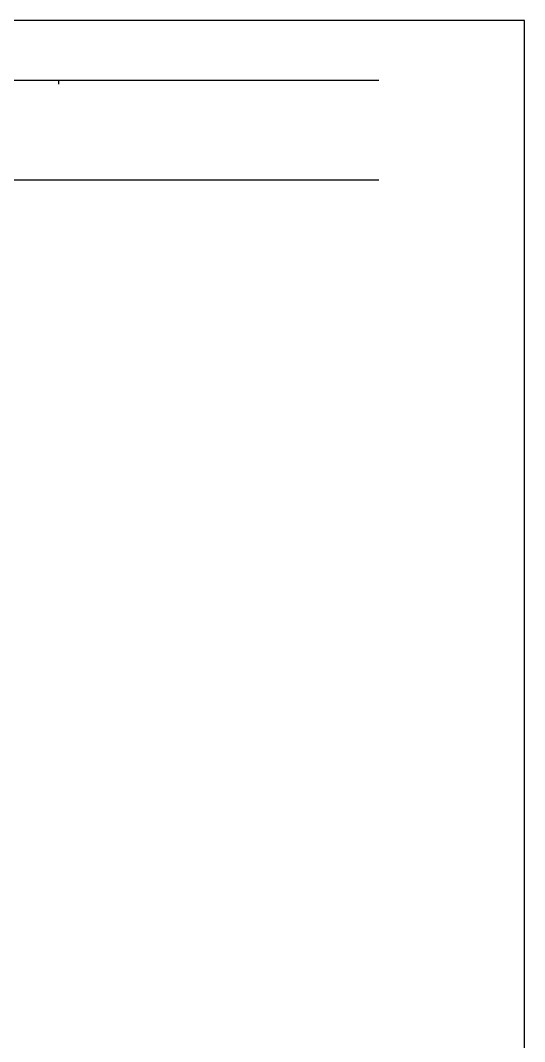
# Model space of a CAD drawing. Header units: millimetres. Extents: x 123.5 to 144.3, y 105.4 to 121.6.
# Drawn here: x 139.2 to 144.26, y 111.34 to 121.59 of the extents above; entities that cross this region are included whole.
import ezdxf

# ---------------------------------------------------------------- set-up
doc = ezdxf.new("R2010")
doc.units = ezdxf.units.MM
doc.layers.add('BLK_12AWG', color=7, linetype='Continuous')

msp = doc.modelspace()

# ---------------------------------------------------------------- linework, layer by layer
at = {"color": 7, "linetype": 'Continuous'}
for p, q in [((144.256, 121.59), (123.506, 121.59)), ((144.256, 105.405), (144.256, 121.59))]:
    msp.add_line(p, q, dxfattribs=at)
at = {"layer": 'BLK_12AWG'}
for p, q in [((124.418, 120.99), (142.793, 120.99)), ((139.584, 120.949), (139.584, 120.99)), ((124.418, 119.99), (142.793, 119.99))]:
    msp.add_line(p, q, dxfattribs=at)

doc.saveas('drawing.dxf')
